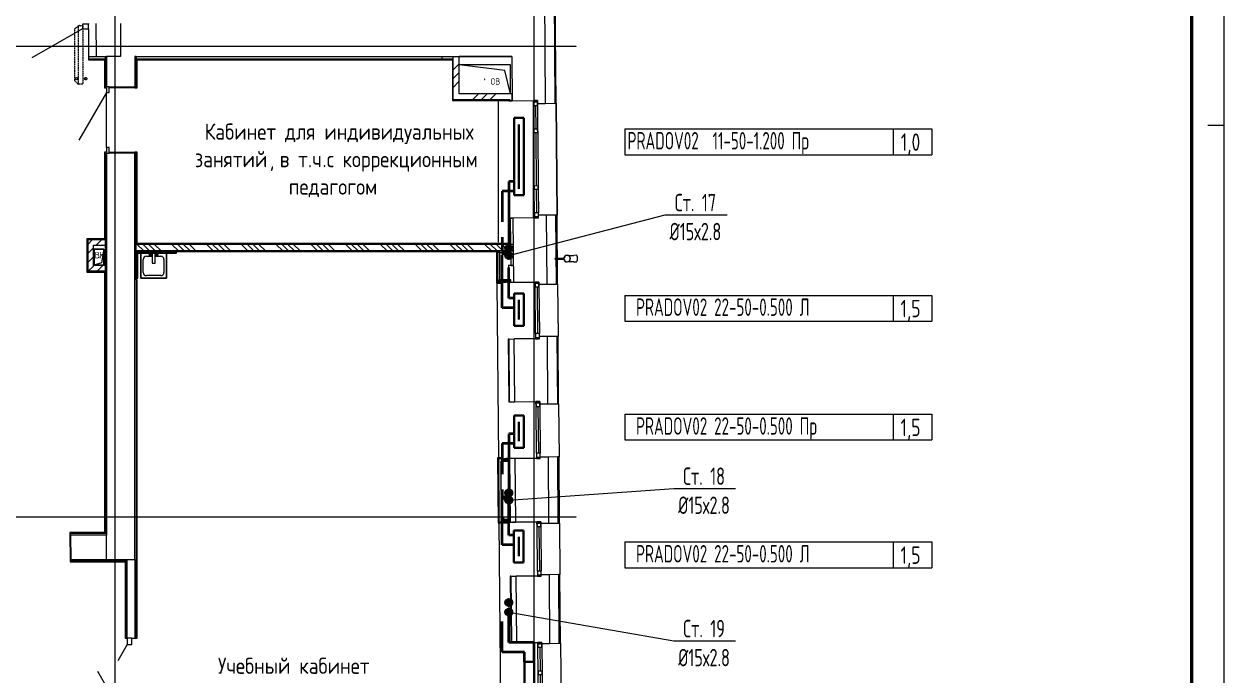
# Model space of a CAD drawing. Header units: millimetres. Extents: x -3929 to 624051, y 52832 to 514950.
# Drawn here: x 219098 to 237701, y 334421 to 344518 of the extents above; entities that cross this region are included whole.
import ezdxf
from ezdxf import colors
from ezdxf.entities.mleader import LeaderData, LeaderLine
from ezdxf.enums import TextEntityAlignment as Align
from ezdxf.math import Vec2, Vec3

# ---------------------------------------------------------------- set-up
doc = ezdxf.new("R2010")
doc.units = ezdxf.units.MM
for name, pattern in [('ADSK_Линия сетки', [25, 20, -2.5, 0, -2.5]), ('ADSK_Штриховая_ш2 п1', [3, 2, -1]), ('ADSK_Штриховая_ш3 п1_5', [4.5, 3, -1.5]), ('Hidden', [7.14375, 4.7625, -2.38125])]:
    doc.linetypes.add(name, pattern=pattern)
for name, color, linetype in [('9_Форматы', 7, 'Continuous'), ('ПРИБОРЫ', 3, 'Continuous'), ('статистика приборов', 252, 'Continuous'), ('стояки', 7, 'Continuous')]:
    doc.layers.add(name, color=color, linetype=linetype)
for name, color, linetype, lineweight in [('_ Окна', 7, 'Continuous', 9), ('Аннотация', 7, 'Continuous', 18), ('Двери', 7, 'Continuous', 9), ('Марки помещений', 7, 'Continuous', 20), ('Обобщенные модели', 7, 'Continuous', 18), ('ОВ-О-Оборудование', 32, 'Continuous', 35), ('ОВ-рамка', 7, 'Continuous', 30), ('ОВ-ТЕКСТ', 7, 'Continuous', 25), ('Окна', 7, 'Continuous', 9), ('Оси', 253, 'Continuous', 9), ('Перекрытие', 7, 'Continuous', 18), ('Сантехника', 7, 'Continuous', 18), ('Стены внутренние', 7, 'Continuous', 18), ('Стены наружные', 7, 'Continuous', 18), ('Стены несущие', 7, 'Continuous', 30), ('Стены отделка', 7, 'Continuous', 30), ('Стены перегородки', 7, 'Continuous', 30), ('Стены штриховка', 7, 'Continuous', 9)]:
    doc.layers.add(name, color=color, linetype=linetype, lineweight=lineweight)
doc.layers.add('Линии', color=7, linetype='Continuous', lineweight=9, true_color=0x00a600)
doc.layers.add('т11.1', color=1, linetype='Continuous', true_color=0xff0000)
doc.layers.add('т21.1', color=5, linetype='Continuous', true_color=0x0000ff)
doc.styles.add('GOST 2.304', font='CS_Gost2304.shx')
doc.styles.add('GOST Common_2', font='GOST_Common.ttf', dxfattribs={"width": 0.9, "height": 250})
doc.styles.add('GOST Common_4', font='GOST_Common.ttf', dxfattribs={"width": 0.9, "height": 200})
doc.styles.add('СТИЛЬ', font='simplex.shx', dxfattribs={"width": 0.65})

# ---------------------------------------------------------------- blocks, each defined once
blk = doc.blocks.new('*U2946')
at = {"layer": 'ОВ-О-Оборудование', "color": 32, "ltscale": 0.1, "true_color": 0xcd6928}
for p, q in [((650, 75), (-650, 75)), ((-650, 75), (-650, -75)), ((650, -75), (650, 75)), ((-650, -75), (650, -75))]:
    blk.add_line(p, q, dxfattribs=at)
at = {"layer": 'ОВ-О-Оборудование', "color": 32, "lineweight": 0, "ltscale": 10, "true_color": 0xcd6928, "style": 'GOST 2.304'}
blk.add_attdef('Маркировка', text='', height=180, dxfattribs=at).set_placement((0, -90), align=Align.CENTER)
blk = doc.blocks.new('*U2935')
at = {"layer": 'ОВ-О-Оборудование', "color": 32, "ltscale": 0.1, "true_color": 0xcd6928}
for p, q in [((250, 75), (-250, 75)), ((-250, 75), (-250, -75)), ((-150, 0), (150, 0)), ((250, -75), (250, 75)), ((-250, -75), (250, -75))]:
    blk.add_line(p, q, dxfattribs=at)
blk = doc.blocks.new('*U2938')
at = {"layer": 'ОВ-О-Оборудование', "color": 32, "ltscale": 0.1, "true_color": 0xcd6928}
for p, q in [((600, 75), (-600, 75)), ((-600, 75), (-600, -75)), ((-500, 0), (500, 0)), ((600, -75), (600, 75)), ((-600, -75), (600, -75))]:
    blk.add_line(p, q, dxfattribs=at)
blk = doc.blocks.new('3 этаж')
at = {"layer": 'Стены внутренние', "lineweight": 0}
for points in [[(417199, -69663), (417216, -69663), (417216, -69240), (417176, -69240), (417176, -69663)], [(417199, -69703), (417349, -69703), (417349, -69663), (417176, -69663), (417176, -69703)], [(417199, -73423), (417239, -73422), (417231, -72438), (417191, -72438), (417199, -73423)], [(417239, -72478), (417371, -72478), (417371, -72438), (417231, -72438), (417232, -72478)], [(417248, -73423), (417371, -73422), (417371, -73383), (417239, -73383), (417239, -73423)]]:
    blk.add_hatch(color=253, dxfattribs=at).paths.add_polyline_path(points)
at = {"layer": '_ Окна', "color": 253, "lineweight": 0}
for p, q in [((417737, -66885), (417797, -66884)), ((417737, -66965), (417737, -66885)), ((417737, -66905), (417797, -66904)), ((417797, -66964), (417737, -66965)), ((417767, -66964), (417770, -67324)), ((417797, -66884), (417797, -66964)), ((417740, -67325), (417800, -67324)), ((417741, -67385), (417740, -67325)), ((417800, -67324), (417801, -67384)), ((417801, -67384), (417741, -67385)), ((417771, -67384), (417777, -68204)), ((417747, -68205), (417807, -68204)), ((417748, -68265), (417747, -68205)), ((417808, -68264), (417748, -68265)), ((417778, -68264), (417781, -68624)), ((417807, -68204), (417808, -68264)), ((417811, -68624), (417751, -68625)), ((417751, -68625), (417751, -68705)), ((417811, -68704), (417811, -68624)), ((417751, -68685), (417811, -68684)), ((417751, -68705), (417811, -68704)), ((417760, -69779), (417759, -69699)), ((417759, -69699), (417819, -69699)), ((417759, -69719), (417819, -69719)), ((417819, -69699), (417820, -69779)), ((417820, -69779), (417760, -69779)), ((417790, -69779), (417796, -70499)), ((417826, -70499), (417766, -70499)), ((417766, -70499), (417766, -70579)), ((417826, -70579), (417826, -70499)), ((417766, -70559), (417826, -70559)), ((417766, -70579), (417826, -70579)), ((417775, -71634), (417774, -71554)), ((417774, -71554), (417834, -71554)), ((417774, -71574), (417834, -71574)), ((417834, -71554), (417835, -71634)), ((417835, -71634), (417775, -71634)), ((417805, -71634), (417811, -72354)), ((417841, -72354), (417781, -72354)), ((417781, -72354), (417781, -72434)), ((417841, -72434), (417841, -72354)), ((417781, -72414), (417841, -72414)), ((417781, -72434), (417841, -72434)), ((417790, -73495), (417789, -73419)), ((417789, -73419), (417849, -73419)), ((417790, -73439), (417850, -73439)), ((417849, -73419), (417850, -73495)), ((417850, -73495), (417790, -73495)), ((417820, -73495), (417826, -74183)), ((417856, -74183), (417796, -74183)), ((417796, -74183), (417796, -74259)), ((417856, -74259), (417856, -74183)), ((417796, -74239), (417856, -74239)), ((417796, -74259), (417856, -74259)), ((417805, -75369), (417805, -75289)), ((417805, -75289), (417865, -75289)), ((417805, -75309), (417865, -75309)), ((417865, -75289), (417865, -75369)), ((417865, -75369), (417805, -75369)), ((417835, -75369), (417838, -75729)), ((417809, -75789), (417808, -75729)), ((417808, -75729), (417868, -75729)), ((417869, -75789), (417809, -75789)), ((417839, -75789), (417845, -76609)), ((417868, -75729), (417869, -75789))]:
    blk.add_line(p, q, dxfattribs=at)
at = {"layer": 'Двери', "color": 253, "lineweight": 0}
for p, q in [((410742, -65772), (409958, -66224)), ((410837, -65702), (410742, -65702)), ((410742, -65702), (410742, -65772)), ((410742, -65772), (410837, -65772)), ((410837, -65772), (410837, -65702)), ((411117, -66759), (410689, -67500)), ((411157, -66672), (411117, -66672)), ((411117, -66672), (411117, -66759)), ((411117, -66759), (411157, -66759)), ((411157, -66759), (411157, -66672)), ((411157, -67615), (411117, -67615)), ((411117, -67615), (411117, -67702)), ((411117, -67702), (411157, -67702)), ((411157, -67702), (411157, -67615)), ((411437, -75320), (411290, -75576)), ((411507, -75225), (411437, -75225)), ((411437, -75225), (411437, -75320)), ((411437, -75320), (411507, -75320)), ((411507, -75320), (411507, -75225)), ((411437, -76530), (410980, -75738))]:
    blk.add_line(p, q, dxfattribs=at)
at = {"layer": 'Линии', "color": 253, "linetype": 'ADSK_Штриховая_ш3 п1_5', "lineweight": 0}
for p, q in [((410696, -65720), (410622, -65772)), ((410622, -65772), (410622, -66576)), ((410682, -66633), (410682, -65719)), ((410682, -65719), (410750, -65719)), ((410750, -65719), (410750, -66632)), ((410622, -66576), (410678, -66633)), ((410749, -66540), (410794, -66545)), ((410750, -66632), (410682, -66633))]:
    blk.add_line(p, q, dxfattribs=at)
for centre in [(410652, -66545), (410794, -66545)]:
    blk.add_circle(centre, 17, dxfattribs=at)
at = {"layer": 'Обобщенные модели', "color": 253, "lineweight": 0}
for p, q in [((417380, -66330), (416585, -66330)), ((417290, -66420), (416585, -66330)), ((417380, -66330), (416585, -66330)), ((417380, -66780), (417380, -66330)), ((417380, -66780), (417380, -66330)), ((417380, -66780), (417290, -66420)), ((410926, -69440), (410926, -69190)), ((410926, -69190), (411076, -69190)), ((411076, -69190), (410926, -69190)), ((410926, -69190), (410926, -69440)), ((411076, -69190), (411039, -69403)), ((411076, -69190), (411076, -69440)), ((411076, -69440), (411076, -69190)), ((418206, -69332), (418066, -69333)), ((418206, -69334), (418066, -69335)), ((418066, -69335), (418066, -69341)), ((418066, -69341), (418206, -69340)), ((418066, -69343), (418206, -69342)), ((418206, -69340), (418206, -69334)), ((418269, -69286), (418270, -69286)), ((418270, -69286), (418273, -69286)), ((418272, -69386), (418270, -69386)), ((418275, -69386), (418272, -69386)), ((418273, -69286), (418276, -69286)), ((418278, -69386), (418275, -69386)), ((418276, -69286), (418279, -69286)), ((418281, -69386), (418278, -69386)), ((418279, -69286), (418282, -69286)), ((418284, -69386), (418281, -69386)), ((418282, -69286), (418286, -69286)), ((418288, -69386), (418284, -69386)), ((418286, -69286), (418289, -69286)), ((418292, -69386), (418288, -69386)), ((418289, -69286), (418293, -69286)), ((418296, -69386), (418292, -69386)), ((418293, -69286), (418297, -69286)), ((418300, -69386), (418296, -69386)), ((418297, -69286), (418302, -69286)), ((418304, -69386), (418300, -69386)), ((418302, -69286), (418306, -69286)), ((418309, -69386), (418304, -69386)), ((418306, -69286), (418310, -69286)), ((418313, -69386), (418309, -69386)), ((418310, -69286), (418315, -69286)), ((418318, -69386), (418313, -69386)), ((418315, -69286), (418320, -69286)), ((418323, -69386), (418318, -69386)), ((418320, -69286), (418325, -69286)), ((418328, -69386), (418323, -69386)), ((418325, -69286), (418330, -69286)), ((418333, -69386), (418328, -69386)), ((418330, -69286), (418335, -69286)), ((418338, -69386), (418333, -69386)), ((418335, -69286), (418341, -69286)), ((418344, -69386), (418338, -69386)), ((418341, -69286), (418346, -69286)), ((418349, -69386), (418344, -69386)), ((418346, -69286), (418352, -69286)), ((418355, -69386), (418349, -69386)), ((418352, -69286), (418357, -69286)), ((418360, -69386), (418355, -69386)), ((418357, -69286), (418360, -69286)), ((418402, -69285), (418360, -69286)), ((418360, -69386), (418403, -69385)), ((411039, -69403), (410926, -69440)), ((411076, -69440), (410926, -69440)), ((410926, -69440), (411076, -69440))]:
    blk.add_line(p, q, dxfattribs=at)
at = {"layer": 'Обобщенные модели', "color": 253, "linetype": 'Continuous', "lineweight": 0}
blk.add_line((418165, -69340), (418171, -69334), dxfattribs=at)
at = {"layer": 'Обобщенные модели', "color": 253, "lineweight": 0}
for centre, radius, start, end in [((416980, -66555), 2.5, 0, 180), ((416980, -66555), 2.5, 60, 180), ((416980, -66555), 2.5, 180, 0), ((416980, -66555), 2.5, 180, 285), ((416980, -66555), 2.5, 15, 30), ((411001, -69315), 2.5, 0, 180), ((411001, -69315), 2.5, 120, 180), ((411001, -69315), 2.5, 180, 0), ((411001, -69315), 2.5, 240, 345), ((411001, -69315), 2.5, 15, 90), ((418256, -69336), 52, 0.4634, 180.4634), ((418256, -69336), 52, 180.4634, 184.0884), ((418256, -69336), 52, 184.5679, 0.4634), ((418256, -69336), 50, 0.4634, 180.4634), ((418256, -69336), 50, 0.4634, 180.4634), ((418256, -69336), 50, 180.4634, 0.4634), ((418256, -69336), 50, 180.4634, 0.4634)]:
    blk.add_arc(centre, radius, start, end, dxfattribs=at)
for start_param, end_param in [(4.712389, 6.283185), (3.141593, 4.712389)]:
    blk.add_ellipse((418403, -69335), major_axis=(-0.4, 50), ratio=0.309017, start_param=start_param, end_param=end_param, dxfattribs=at)
at = {"layer": 'Окна', "color": 253, "lineweight": 0}
for p, q in [((417797, -66884), (417737, -66885)), ((417737, -66885), (417737, -66965)), ((417740, -67325), (417737, -66965)), ((417797, -66964), (417797, -66884)), ((417797, -66964), (417800, -67324)), ((417740, -67325), (417741, -67385)), ((417801, -67384), (417800, -67324)), ((417747, -68205), (417741, -67385)), ((417801, -67384), (417807, -68204)), ((417747, -68205), (417748, -68265)), ((417751, -68625), (417748, -68265)), ((417808, -68264), (417807, -68204)), ((417808, -68264), (417811, -68624)), ((417751, -68625), (417751, -68705)), ((417811, -68704), (417811, -68624)), ((417751, -68705), (417811, -68704)), ((417819, -69699), (417759, -69699)), ((417759, -69699), (417760, -69779)), ((417820, -69779), (417819, -69699)), ((417766, -70499), (417760, -69779)), ((417820, -69779), (417826, -70499)), ((417766, -70499), (417766, -70579)), ((417826, -70579), (417826, -70499)), ((417766, -70579), (417826, -70579)), ((417834, -71554), (417774, -71554)), ((417774, -71554), (417775, -71634)), ((417835, -71634), (417834, -71554)), ((417781, -72354), (417775, -71634)), ((417835, -71634), (417841, -72354)), ((417781, -72354), (417781, -72434)), ((417841, -72434), (417841, -72354)), ((417781, -72434), (417841, -72434)), ((417849, -73419), (417789, -73419)), ((417789, -73419), (417790, -73495)), ((417850, -73495), (417849, -73419)), ((417796, -74183), (417790, -73495)), ((417850, -73495), (417856, -74183)), ((417796, -74183), (417796, -74259)), ((417856, -74259), (417856, -74183)), ((417796, -74259), (417856, -74259)), ((417865, -75289), (417805, -75289)), ((417805, -75289), (417805, -75369)), ((417865, -75369), (417865, -75289)), ((417808, -75729), (417805, -75369)), ((417865, -75369), (417868, -75729)), ((417808, -75729), (417809, -75789)), ((417815, -76609), (417809, -75789)), ((417869, -75789), (417868, -75729)), ((417869, -75789), (417875, -76609))]:
    blk.add_line(p, q, dxfattribs=at)
at = {"layer": 'Оси', "color": 253, "linetype": 'ADSK_Линия сетки', "lineweight": 0}
for p, q in [((411248, -89970), (411248, -42931)), ((417748, -89970), (417748, -42931)), ((351839, -66042), (418403, -66042)), ((351839, -73342), (418403, -73342))]:
    blk.add_line(p, q, dxfattribs=at)
at = {"layer": 'Перекрытие', "color": 253, "lineweight": 0}
for p, q in [((417401, -66202), (416585, -66202)), ((411117, -67615), (411117, -66759)), ((411557, -66687), (411157, -66687)), ((417190, -66886), (417190, -69079)), ((417735, -68705), (417735, -66885)), ((411157, -67687), (411557, -67687)), ((417384, -68708), (417399, -68708)), ((417169, -69715), (417191, -72426)), ((417356, -70583), (417436, -70582)), ((417200, -73435), (417229, -77101)), ((417379, -73419), (417371, -73419)), ((417379, -73422), (417371, -73422)), ((417789, -73422), (417416, -73422)), ((417386, -74263), (417466, -74262))]:
    blk.add_line(p, q, dxfattribs=at)
at = {"layer": 'Сантехника', "color": 253, "lineweight": 0}
for p, q in [((411646, -69250), (411646, -69640)), ((411646, -69640), (411646, -69250)), ((411686, -69550), (411686, -69350)), ((411736, -69300), (411821, -69300)), ((411776, -69270), (411821, -69270)), ((411776, -69285), (411776, -69270)), ((411821, -69285), (411776, -69285)), ((411821, -69250), (411821, -69405)), ((411871, -69405), (411871, -69250)), ((411916, -69270), (411871, -69270)), ((411871, -69285), (411916, -69285)), ((411871, -69300), (411956, -69300)), ((411916, -69285), (411916, -69270)), ((412006, -69350), (412006, -69550)), ((412046, -69640), (412046, -69250)), ((412046, -69250), (412046, -69640)), ((411821, -69405), (411871, -69405)), ((411646, -69640), (412046, -69640)), ((412046, -69640), (411646, -69640)), ((411956, -69600), (411736, -69600))]:
    blk.add_line(p, q, dxfattribs=at)
for centre, start, end in [((411736, -69350), 90, 180), ((411956, -69350), 0, 90), ((411736, -69550), 180, 270), ((411956, -69550), 270, 0)]:
    blk.add_arc(centre, 50, start, end, dxfattribs=at)
at = {"layer": 'Стены внутренние', "color": 253, "linetype": 'Continuous', "lineweight": 0}
for p, q in [((416485, -66415), (416585, -66315)), ((416485, -66550), (416585, -66450)), ((416485, -66685), (416585, -66585)), ((416784, -66880), (416884, -66780)), ((416919, -66880), (417019, -66780)), ((417054, -66880), (417154, -66780)), ((410824, -69115), (410900, -69039)), ((410824, -69257), (410912, -69169)), ((410954, -69127), (411042, -69039)), ((411095, -69127), (411097, -69125)), ((410824, -69398), (410912, -69310)), ((410831, -69533), (410912, -69452)), ((410912, -69452), (410919, -69445)), ((410972, -69533), (411060, -69445))]:
    blk.add_line(p, q, dxfattribs=at)
at = {"layer": 'Стены внутренние', "color": 253, "lineweight": 0}
for p, q in [((417258, -73383), (417258, -73353)), ((417270, -73353), (417258, -73353)), ((417270, -73353), (417270, -73383))]:
    blk.add_line(p, q, dxfattribs=at)
at = {"layer": 'Стены наружные', "color": 253, "lineweight": 0}
for p, q in [((418087, -66927), (418101, -68662)), ((418101, -68662), (418087, -66927)), ((418087, -66927), (418088, -66927)), ((418088, -66927), (418102, -68662)), ((418102, -68662), (418101, -68662)), ((418110, -69732), (418116, -70542)), ((418125, -71587), (418131, -72412)), ((418140, -73437), (418146, -74237)), ((418155, -75301), (418169, -77091))]:
    blk.add_line(p, q, dxfattribs=at)
at = {"layer": 'Стены несущие', "color": 253, "lineweight": 0}
for p, q in [((417897, -64493), (417917, -66928)), ((410837, -65692), (410837, -65702)), ((410837, -65772), (410837, -66202)), ((410837, -66202), (411117, -66202)), ((411117, -66202), (411117, -66672)), ((411557, -66202), (417401, -66202)), ((411557, -66202), (411557, -66672)), ((416485, -66202), (416485, -66880)), ((416585, -66780), (416585, -66202)), ((417401, -66202), (417407, -66887)), ((411117, -66672), (411117, -66452)), ((411157, -66672), (411557, -66672)), ((417406, -66780), (416585, -66780)), ((417406, -66880), (417406, -66780)), ((416485, -66880), (417406, -66880)), ((417407, -66887), (417737, -66885)), ((417797, -66929), (417917, -66928)), ((411117, -67702), (411117, -73625)), ((411557, -67702), (411157, -67702)), ((411557, -74005), (411557, -67702)), ((417751, -68705), (417421, -68707)), ((417429, -69702), (417421, -68707)), ((417931, -68663), (417811, -68664)), ((417811, -68705), (417811, -68704)), ((417931, -68663), (417940, -69733)), ((417429, -69702), (417759, -69699)), ((417820, -69734), (417940, -69733)), ((417766, -70579), (417436, -70582)), ((417444, -71557), (417436, -70582)), ((417946, -70543), (417826, -70544)), ((417826, -70580), (417826, -70579)), ((417946, -70543), (417955, -71588)), ((417444, -71557), (417774, -71554)), ((417835, -71589), (417955, -71588)), ((417781, -72434), (417451, -72437)), ((417459, -73422), (417451, -72437)), ((417961, -72413), (417841, -72414)), ((417841, -72435), (417841, -72434)), ((417961, -72413), (417970, -73438)), ((417459, -73422), (417789, -73419)), ((417850, -73439), (417970, -73438)), ((411117, -73625), (410560, -73625)), ((410560, -73625), (410563, -74005)), ((410563, -74005), (411557, -74005)), ((417796, -74259), (417466, -74262)), ((417475, -75292), (417466, -74262)), ((417976, -74238), (417856, -74239)), ((417856, -74260), (417856, -74259)), ((417976, -74238), (417985, -75303)), ((417475, -75292), (417805, -75289)), ((417865, -75304), (417985, -75303))]:
    blk.add_line(p, q, dxfattribs=at)
at = {"layer": 'Стены отделка', "color": 253, "lineweight": 0}
for p, q in [((418087, -66927), (418067, -64492)), ((410837, -66202), (410837, -66254)), ((411097, -66202), (411097, -66242)), ((411117, -66452), (411117, -66202)), ((411117, -66202), (411117, -66202)), ((411577, -66202), (411557, -66202)), ((411573, -66202), (411573, -66242)), ((411577, -66252), (411577, -66202)), ((416320, -66242), (416320, -66202)), ((410837, -66254), (411085, -66254)), ((411085, -66254), (411085, -66687)), ((411097, -66242), (411087, -66242)), ((416491, -66242), (411573, -66242)), ((411589, -66254), (416479, -66254)), ((411589, -66687), (411589, -66254)), ((416479, -66254), (416479, -66884)), ((416491, -66874), (416491, -66242)), ((411085, -66687), (411117, -66687)), ((411557, -66672), (411557, -66687)), ((411557, -66687), (411589, -66687)), ((416481, -66886), (417355, -66886)), ((417366, -66874), (416491, -66874)), ((417355, -66886), (417355, -66888)), ((417355, -66888), (417407, -66887)), ((417367, -66888), (417366, -66874)), ((417407, -66882), (417367, -66882)), ((417917, -66928), (418087, -66927)), ((411117, -67687), (411085, -67687)), ((411085, -67687), (411085, -69027)), ((411117, -73590), (411117, -67702)), ((411557, -67687), (411557, -67702)), ((411589, -67687), (411557, -67687)), ((411589, -69103), (411589, -67687)), ((417421, -68707), (417369, -68708)), ((417369, -68708), (417372, -69103)), ((417385, -69115), (417381, -68708)), ((418101, -68662), (417931, -68663)), ((418110, -69732), (418101, -68662)), ((410812, -69029), (410812, -69543)), ((411085, -69027), (410814, -69027)), ((410824, -69039), (410824, -69533)), ((410824, -69039), (411107, -69039)), ((410912, -69445), (410912, -69127)), ((410912, -69127), (411107, -69127)), ((411097, -69029), (411097, -69533)), ((411107, -69127), (411107, -69039)), ((411577, -69663), (411577, -69090)), ((417372, -69103), (411589, -69103)), ((417425, -69115), (411681, -69115)), ((412202, -69225), (411577, -69225)), ((411602, -69638), (411602, -69250)), ((411602, -69250), (412202, -69250)), ((411681, -69215), (417425, -69215)), ((412202, -69215), (412202, -69225)), ((412202, -69250), (412202, -69227)), ((412202, -69227), (417164, -69227)), ((417164, -69227), (417164, -69713)), ((417176, -69240), (417176, -69703)), ((417216, -69240), (417386, -69240)), ((417216, -69663), (417216, -69240)), ((417387, -69442), (417385, -69215)), ((417386, -69240), (417386, -69215)), ((417386, -69227), (417386, -69227)), ((410814, -69545), (411085, -69545)), ((411107, -69533), (410824, -69533)), ((411107, -69445), (410912, -69445)), ((411085, -69545), (411085, -73583)), ((411107, -69533), (411107, -69445)), ((411557, -69442), (411577, -69442)), ((417427, -69442), (417347, -69442)), ((417347, -69442), (417349, -69703)), ((417387, -69442), (417427, -69442)), ((411589, -69638), (411602, -69638)), ((411589, -75225), (411589, -69663)), ((417166, -69715), (417229, -69715)), ((417383, -69703), (417176, -69703)), ((417383, -69663), (417216, -69663)), ((417229, -69704), (417313, -69703)), ((417229, -69715), (417229, -69704)), ((417349, -69703), (417429, -69702)), ((417383, -69703), (417383, -69663)), ((417940, -69733), (418090, -69732)), ((418090, -69732), (418110, -69732)), ((417356, -70583), (417344, -70583)), ((417344, -70583), (417352, -71558)), ((417356, -70583), (417356, -70584)), ((418116, -70542), (417946, -70543)), ((418125, -71587), (418116, -70542)), ((417352, -71558), (417444, -71557)), ((417955, -71588), (418125, -71587)), ((417179, -72428), (417188, -73433)), ((417251, -72426), (417181, -72426)), ((417191, -72438), (417199, -73423)), ((417191, -72438), (417371, -72438)), ((417239, -73383), (417232, -72478)), ((417232, -72478), (417371, -72478)), ((417251, -72438), (417251, -72426)), ((417451, -72437), (417311, -72438)), ((417371, -72478), (417371, -72438)), ((417379, -73423), (417371, -72438)), ((418111, -72412), (417961, -72413)), ((418111, -72412), (418111, -72413)), ((418131, -72412), (418111, -72412)), ((418140, -73437), (418131, -72412)), ((417190, -73435), (417368, -73435)), ((417371, -73423), (417199, -73423)), ((417371, -73383), (417239, -73383)), ((417368, -73435), (417367, -73423)), ((417371, -73423), (417371, -73383)), ((417379, -73423), (417459, -73422)), ((417970, -73438), (418120, -73437)), ((418120, -73437), (418140, -73437)), ((410547, -73585), (410551, -74035)), ((411085, -73583), (410549, -73583)), ((410559, -73595), (411117, -73595)), ((410563, -74026), (410559, -73595)), ((411097, -73595), (411097, -73583)), ((411097, -73590), (411117, -73590)), ((410553, -74037), (411405, -74037)), ((411438, -74025), (410563, -74025)), ((410563, -74026), (410583, -74026)), ((410583, -74026), (410583, -74025)), ((411405, -74037), (411405, -75225)), ((411417, -74035), (411417, -74025)), ((411438, -74025), (411438, -74005)), ((417386, -74263), (417374, -74263)), ((417374, -74263), (417383, -75293)), ((417386, -74263), (417386, -74264)), ((418126, -74237), (417976, -74238)), ((418126, -74237), (418126, -74238)), ((418146, -74237), (418126, -74237)), ((418155, -75301), (418146, -74237)), ((411405, -75225), (411437, -75225)), ((411417, -75225), (411417, -75205)), ((411557, -75225), (411589, -75225)), ((411577, -75205), (411577, -75225)), ((417383, -75293), (417475, -75292)), ((417985, -75303), (418135, -75302)), ((418135, -75302), (418155, -75301))]:
    blk.add_line(p, q, dxfattribs=at)
at = {"layer": 'Стены перегородки', "color": 253, "lineweight": 0}
for p, q in [((411437, -75225), (411437, -74005)), ((411557, -74005), (411557, -75225)), ((411507, -75225), (411557, -75225))]:
    blk.add_line(p, q, dxfattribs=at)
at = {"layer": 'Стены штриховка', "color": 253, "lineweight": 0}
for p, q in [((418047, -64492), (418067, -66927)), ((410951, -65692), (410953, -66202)), ((411331, -65692), (411333, -66202)), ((411333, -66202), (411117, -66202)), ((411087, -66242), (410837, -66242)), ((410837, -66252), (411087, -66252)), ((411087, -66252), (411087, -66687)), ((411097, -66242), (411097, -66687)), ((411577, -66252), (411577, -66687)), ((411587, -66252), (416481, -66252)), ((411587, -66687), (411587, -66252)), ((416481, -66252), (416481, -66886)), ((416479, -66884), (417357, -66884)), ((416479, -66884), (416479, -66886)), ((416479, -66886), (416481, -66886)), ((417357, -66884), (417357, -66888)), ((411087, -67687), (411087, -69029)), ((411097, -69029), (411097, -67687)), ((411577, -69090), (411577, -67687)), ((411587, -69105), (411587, -67687)), ((417371, -68708), (417374, -69105)), ((418081, -68662), (418090, -69732)), ((418090, -69732), (418081, -68663)), ((410814, -69027), (410812, -69027)), ((410812, -69027), (410812, -69029)), ((411087, -69029), (410812, -69029)), ((410814, -69027), (410814, -69545)), ((417386, -69115), (411557, -69115)), ((417374, -69106), (411587, -69105)), ((417386, -69215), (411557, -69215)), ((411587, -75225), (411587, -69235)), ((412202, -69235), (411587, -69235)), ((411593, -69241), (411593, -69638)), ((412202, -69241), (411593, -69241)), ((412202, -69225), (412202, -69227)), ((412202, -69225), (417166, -69225)), ((417166, -69225), (417166, -69715)), ((417216, -69240), (417176, -69240)), ((417385, -69225), (417386, -69225)), ((410812, -69543), (411087, -69543)), ((410812, -69543), (410812, -69545)), ((410812, -69545), (410814, -69545)), ((411087, -69543), (411087, -73585)), ((411097, -73583), (411097, -69533)), ((411577, -69663), (411577, -75205)), ((411587, -69638), (411589, -69638)), ((417164, -69713), (417229, -69713)), ((417164, -69713), (417164, -69715)), ((417164, -69715), (417166, -69715)), ((417346, -70583), (417354, -71558)), ((417364, -71558), (417356, -70584)), ((418096, -70542), (418105, -71587)), ((417181, -72426), (417179, -72426)), ((417179, -72426), (417179, -72428)), ((417251, -72428), (417179, -72428)), ((417181, -72426), (417190, -73435)), ((418111, -72412), (418120, -73437)), ((418120, -73437), (418111, -72413)), ((417188, -73433), (417368, -73433)), ((417188, -73433), (417188, -73435)), ((417188, -73435), (417190, -73435)), ((410549, -73583), (410547, -73583)), ((410547, -73583), (410547, -73585)), ((411087, -73585), (410547, -73585)), ((410549, -73583), (410553, -74037)), ((411117, -74005), (411117, -73625)), ((410551, -74035), (411407, -74035)), ((410551, -74035), (410551, -74037)), ((410551, -74037), (410553, -74037)), ((411407, -74035), (411407, -75225)), ((411417, -74035), (411417, -75205)), ((417376, -74263), (417385, -75293)), ((417386, -74264), (417395, -75293)), ((418135, -75302), (418126, -74237)), ((418126, -74238), (418135, -75302))]:
    blk.add_line(p, q, dxfattribs=at)
at = {"layer": 'Стены штриховка', "color": 253, "linetype": 'Continuous', "lineweight": 0}
for p, q in [((411692, -69215), (411592, -69115)), ((411782, -69216), (411682, -69115)), ((411872, -69216), (411772, -69116)), ((411962, -69216), (411862, -69116)), ((412231, -69216), (412131, -69116)), ((412321, -69216), (412221, -69116)), ((412411, -69216), (412311, -69116)), ((412501, -69216), (412401, -69116)), ((412770, -69216), (412670, -69116)), ((412860, -69216), (412760, -69116)), ((412950, -69216), (412850, -69116)), ((413040, -69216), (412940, -69116)), ((413309, -69216), (413209, -69116)), ((413399, -69216), (413299, -69116)), ((413489, -69216), (413389, -69116)), ((413579, -69216), (413479, -69116)), ((413848, -69216), (413748, -69116)), ((413938, -69216), (413838, -69116)), ((414028, -69216), (413928, -69116)), ((414118, -69216), (414017, -69116)), ((414387, -69216), (414287, -69116)), ((414477, -69216), (414377, -69116)), ((414567, -69216), (414467, -69116)), ((414656, -69216), (414556, -69116)), ((414926, -69216), (414826, -69116)), ((415016, -69216), (414916, -69116)), ((415106, -69216), (415006, -69116)), ((415195, -69216), (415095, -69116)), ((415465, -69216), (415365, -69116)), ((415555, -69216), (415455, -69116)), ((415644, -69216), (415544, -69116)), ((415734, -69216), (415634, -69116)), ((416004, -69216), (415904, -69116)), ((416094, -69216), (415994, -69116)), ((416183, -69217), (416083, -69116)), ((416273, -69217), (416173, -69117)), ((416543, -69217), (416443, -69117)), ((416633, -69217), (416533, -69117)), ((416722, -69217), (416622, -69117)), ((416812, -69217), (416712, -69117)), ((417082, -69217), (416982, -69117)), ((417171, -69217), (417071, -69117)), ((417261, -69217), (417161, -69117)), ((417351, -69217), (417251, -69117))]:
    blk.add_line(p, q, dxfattribs=at)
at = {"layer": 'Аннотация', "color": 253, "lineweight": 0, "style": 'GOST Common_4', "width": 0.9}
for s, p in [('ОВ', (417070, -66638)), ('ВК', (410934, -69331))]:
    blk.add_text(s, height=100, dxfattribs=at).set_placement(p)
at = {"layer": 'Марки помещений', "color": 253, "lineweight": 0, "style": 'GOST Common_2', "width": 0.9}
for s, p in [('Кабинет для индивидуальных', (412638, -67492)), ('занятий', (412487, -67919)), (', ', (413646, -67919)), ('в т', (413801, -67919)), ('.', (414239, -67919)), ('ч', (414306, -67919)), ('.', (414464, -67919)), ('с коррекционным', (414531, -67919)), ('педагогом', (413941, -68345)), ('Учебный кабинет', (412844, -75776))]:
    blk.add_text(s, height=250, dxfattribs=at).set_placement(p)
blk = doc.blocks.new('*U2998')
at = {"layer": '9_Форматы', "color": 7, "linetype": 'Continuous', "lineweight": 9, "ltscale": 100}
blk.add_lwpolyline([(5, -5), (5, 589), (-836, 589), (-836, -5)], close=True, dxfattribs=at)
at = {"layer": '9_Форматы', "color": 7, "linetype": 'Continuous', "lineweight": 9, "ltscale": 100, "const_width": 0.5}
blk.add_lwpolyline([(0, 0), (0, 584), (-816, 584), (-816, 0)], close=True, dxfattribs=at)
at = {"layer": '9_Форматы', "color": 7, "linetype": 'Continuous', "lineweight": 15, "ltscale": 100}
blk.add_lwpolyline([(5, 292), (2.5, 292)], dxfattribs=at)

msp = doc.modelspace()

# ---------------------------------------------------------------- hatches: boundary and pattern name
at = {"layer": 'т11.1', "lineweight": 40}
h = msp.add_hatch(color=256, dxfattribs=at)
h.dxf.hatch_style = 1
h.paths.add_polyline_path([(226663.174, 341039.098, 1), (226563.174, 341039.098, 1)])
h = msp.add_hatch(color=256, dxfattribs=at)
h.dxf.hatch_style = 1
h.paths.add_polyline_path([(226662.566, 337245.883, 1), (226562.566, 337245.883, 1)])
h = msp.add_hatch(color=256, dxfattribs=at)
h.dxf.hatch_style = 1
h.paths.add_polyline_path([(226662.566, 335395.923, 1), (226562.566, 335395.923, 1)])
at = {"layer": 'т21.1', "linetype": 'ADSK_Штриховая_ш2 п1', "lineweight": 40, "ltscale": 50}
h = msp.add_hatch(color=256, dxfattribs=at)
h.dxf.hatch_style = 1
h.paths.add_polyline_path([(226663.174, 340925.913, 1), (226563.174, 340925.913, 1)])
h = msp.add_hatch(color=256, dxfattribs=at)
h.dxf.hatch_style = 1
h.paths.add_polyline_path([(226662.566, 337132.698, 1), (226562.566, 337132.698, 1)])
h = msp.add_hatch(color=256, dxfattribs=at)
h.dxf.hatch_style = 1
h.paths.add_polyline_path([(226662.566, 335545.923, 1), (226562.566, 335545.923, 1)])

# ---------------------------------------------------------------- linework, layer by layer
at = {"layer": 'ПРИБОРЫ', "color": 7, "lineweight": 15}
for p, q in [((228411.354, 342890.807), (233170.974, 342890.807)), ((228411.354, 342890.807), (233170.974, 342890.807)), ((228411.354, 342890.807), (228411.354, 342490.807)), ((232570.974, 342890.807), (232570.974, 342490.807)), ((233170.974, 342890.807), (233170.974, 342490.807)), ((228411.354, 342490.807), (233170.974, 342490.807)), ((228411.354, 340309.718), (233170.974, 340309.718)), ((228411.354, 340309.718), (233170.974, 340309.718)), ((228411.354, 340309.718), (228411.354, 339909.718)), ((232570.974, 340309.718), (232570.974, 339909.718)), ((233170.974, 340309.718), (233170.974, 339909.718)), ((228411.354, 339909.718), (233170.974, 339909.718)), ((228411.354, 338466.539), (233170.974, 338466.539)), ((228411.354, 338466.539), (233170.974, 338466.539)), ((228411.354, 338466.539), (228411.354, 338066.539)), ((232570.974, 338466.539), (232570.974, 338066.539)), ((233170.974, 338466.539), (233170.974, 338066.539)), ((228411.354, 338066.539), (233170.974, 338066.539)), ((228411.354, 336484.855), (233170.974, 336484.855)), ((228411.354, 336484.855), (233170.974, 336484.855)), ((228411.354, 336484.855), (228411.354, 336084.855)), ((232570.974, 336484.855), (232570.974, 336084.855)), ((233170.974, 336484.855), (233170.974, 336084.855)), ((228411.354, 336084.855), (233170.974, 336084.855))]:
    msp.add_line(p, q, dxfattribs=at)
at = {"layer": 'т11.1', "lineweight": 40}
for p, q in [((226692.227, 342077.336), (226612.585, 342077.336)), ((226612.585, 342077.336), (226613.174, 341039.098)), ((226613.174, 341039.098), (226512.177, 340938.101)), ((226512.177, 340114.961), (226512.177, 340938.101)), ((226692.227, 340114.961), (226512.177, 340114.961)), ((226691.618, 338161.576), (226611.963, 338161.576)), ((226611.963, 338161.576), (226612.566, 337245.883)), ((226612.566, 337245.883), (226511.568, 337144.886)), ((226511.568, 336442.027), (226511.568, 337144.886)), ((226691.618, 336442.027), (226511.568, 336442.027)), ((226611.631, 334924.787), (226612.566, 335395.923)), ((227008.604, 334924.787), (226611.631, 334924.787)), ((227008.604, 334624.787), (227008.604, 334924.787))]:
    msp.add_line(p, q, dxfattribs=at)
for centre in [(226613.174, 341039.098), (226612.566, 337245.883), (226612.566, 335395.923)]:
    msp.add_circle(centre, 50, dxfattribs=at)
at = {"layer": 'т21.1', "linetype": 'Hidden', "lineweight": 40, "ltscale": 100}
for p, q in [((226692.227, 341927.336), (226512.177, 341927.336)), ((226512.177, 341927.336), (226512.177, 340990.096)), ((226613.174, 340925.913), (226512.177, 340990.096)), ((226612.67, 340264.961), (226613.174, 340925.913)), ((226692.227, 340264.961), (226612.67, 340264.961)), ((226691.618, 338011.576), (226511.568, 338011.576)), ((226511.568, 338011.576), (226511.568, 337196.881)), ((226612.566, 337132.698), (226511.568, 337196.881)), ((226612.081, 336592.027), (226612.566, 337132.698)), ((226691.618, 336592.027), (226612.081, 336592.027)), ((226511.631, 334774.787), (226511.631, 335444.989)), ((226858.604, 334774.787), (226511.631, 334774.787)), ((226858.604, 334624.787), (226858.604, 334774.787))]:
    msp.add_line(p, q, dxfattribs=at)
at = {"layer": 'т21.1', "lineweight": 40, "ltscale": 50}
for centre in [(226613.174, 340925.913), (226612.566, 337132.698), (226612.566, 335545.923)]:
    msp.add_circle(centre, 50, dxfattribs=at)

# ---------------------------------------------------------------- block references
at = {"layer": 'ОВ-О-Оборудование', "ltscale": 10, "xscale": -1, "rotation": 270}
for name, p in [('*U2938', (226771.394, 342462.048)), ('*U2935', (226770.785, 338196.288))]:
    msp.add_blockref(name, p, dxfattribs=at)
at = {"layer": 'ОВ-О-Оборудование', "ltscale": 10, "rotation": 270}
for name, p in [('*U2935', (226769.43, 340087.72)), ('*U2935', (226768.821, 336414.786)), ('*U2946', (226933.604, 333974.787))]:
    msp.add_blockref(name, p, dxfattribs=at)
at = {"layer": 'ОВ-рамка', "ltscale": 100, "transparency": 33554687, "xscale": 100, "yscale": 100, "zscale": 100}
msp.add_blockref('*U2998', (237201.455, 313745.999), dxfattribs=at)
at = {"layer": 'стояки', "color": 5, "lineweight": 40}
msp.add_blockref('3 этаж', (-190738.98, 410215.433), dxfattribs=at)

# ---------------------------------------------------------------- texts
at = {"layer": 'статистика приборов', "color": 7, "style": 'СТИЛЬ', "width": 0.6}
for s, p in [('PRADOV02  11-50-1.200 Пр      ', (228454.331, 342572.66)), ('PRADOV02 22-50-0.500 Л      ', (228585.966, 339991.571)), ('PRADOV02 22-50-0.500 Пр      ', (228585.966, 338148.392)), ('PRADOV02 22-50-0.500 Л      ', (228585.966, 336166.708))]:
    msp.add_text(s, height=270, dxfattribs=at).set_placement(p)
at = {"layer": 'статистика приборов', "color": 7, "style": 'СТИЛЬ', "width": 0.7}
for s, p in [('1,0', (232842.04, 342551.258)), ('1,5', (232842.04, 339970.169)), ('1,5', (232842.04, 338126.99)), ('1,5', (232842.04, 336145.306))]:
    msp.add_text(s, height=270, dxfattribs=at).set_placement(p, align=Align.CENTER)

# ---------------------------------------------------------------- leaders
at = {"layer": 'ОВ-ТЕКСТ', "color": 7}
ml = msp.add_multileader_mtext('Standard', dxfattribs=at)
ml.set_content('\\A1;Ст. 17^J%%C15х2.8 ', color=7, style='СТИЛЬ')
ml.set_leader_properties(color=7, lineweight=18)
ml.build(insert=Vec2(0, 0))
ml.multileader.update_dxf_attribs({"text_left_attachment_type": 6, "text_right_attachment_type": 6, "dogleg_length": 0.36, "arrow_head_size": 0.126})
ctx = ml.context
ctx.base_point, ctx.char_height, ctx.arrow_head_size, ctx.landing_gap_size, ctx.plane_origin = Vec3(229038.647, 341559.965), 270, 0.126, 0.063, Vec3(234764.923, 336501.163)
ctx.left_attachment, ctx.right_attachment, ctx.text_align_type = 6, 6, 1
notes = []
notes.append((ctx, [(0, (1, 1, 0), (229038.395, 341559.965), (1, 0), 0.252, [(0, [(226613.174, 341038.83), (226613.174, 340925.645)], 0, [])])]))
ctx.mtext.insert, ctx.mtext.width, ctx.mtext.alignment, ctx.mtext.flow_direction = Vec3(229506.71, 341883.965), 1404.14984, 2, 5
ml = msp.add_multileader_mtext('Standard', dxfattribs=at)
ml.set_content('\\A1;Ст. 18^J%%C15х2.8 ', color=7, style='СТИЛЬ')
ml.set_leader_properties(color=7, lineweight=18)
ml.build(insert=Vec2(0, 0))
ml.multileader.update_dxf_attribs({"text_left_attachment_type": 6, "text_right_attachment_type": 6, "dogleg_length": 0.36, "arrow_head_size": 0.126})
ctx = ml.context
ctx.base_point, ctx.char_height, ctx.arrow_head_size, ctx.landing_gap_size, ctx.plane_origin = Vec3(229172.443, 337315.99), 270, 0.126, 0.063, Vec3(234764.315, 332707.948)
ctx.left_attachment, ctx.right_attachment, ctx.text_align_type = 6, 6, 1
notes.append((ctx, [(0, (1, 1, 0), (229172.191, 337315.99), (1, 0), 0.252, [(0, [(226612.566, 337245.615), (226612.566, 337132.43)], 0, [])])]))
ctx.mtext.insert, ctx.mtext.width, ctx.mtext.alignment, ctx.mtext.flow_direction = Vec3(229640.506, 337639.99), 1404.14984, 2, 5
ml = msp.add_multileader_mtext('Standard', dxfattribs=at)
ml.set_content('\\A1;Ст. 19^J%%C15х2.8 ', color=7, style='СТИЛЬ')
ml.set_leader_properties(color=7, lineweight=18)
ml.build(insert=Vec2(0, 0))
ml.multileader.update_dxf_attribs({"text_left_attachment_type": 6, "text_right_attachment_type": 6, "dogleg_length": 0.36, "arrow_head_size": 0.126})
ctx = ml.context
ctx.base_point, ctx.char_height, ctx.arrow_head_size, ctx.landing_gap_size, ctx.plane_origin = Vec3(229172.443, 334952.565), 270, 0.126, 0.063, Vec3(234764.315, 330971.172)
ctx.left_attachment, ctx.right_attachment, ctx.text_align_type = 6, 6, 1
notes.append((ctx, [(0, (1, 1, 0), (229172.191, 334952.565), (1, 0), 0.252, [(0, [(226612.566, 335508.839), (226612.566, 335395.654)], 0, [])])]))
ctx.mtext.insert, ctx.mtext.width, ctx.mtext.alignment, ctx.mtext.flow_direction = Vec3(229640.506, 335276.565), 1404.14984, 2, 5
for ctx, leaders in notes:
    for number, flags, end, landing, length, lines in leaders:
        leader = LeaderData()
        leader.index, (leader.has_last_leader_line, leader.has_dogleg_vector, leader.attachment_direction) = number, flags
        leader.last_leader_point, leader.dogleg_vector, leader.dogleg_length = Vec3(end), Vec3(landing), length
        for number, points, colour, breaks in lines:
            line = LeaderLine()
            line.index, line.vertices, line.color, line.breaks = number, Vec3.list(points), colors.encode_raw_color(colour), breaks
            leader.lines.append(line)
        ctx.leaders.append(leader)

doc.saveas('drawing.dxf')
